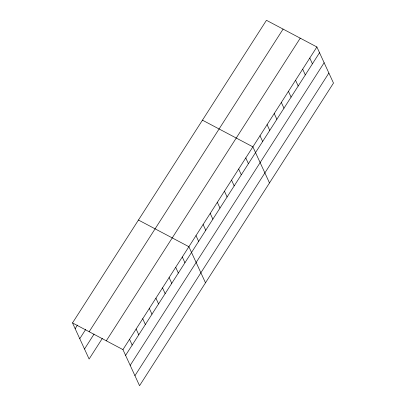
<?xml version="1.0" encoding="UTF-8"?>
<svg xmlns="http://www.w3.org/2000/svg" width="406" height="406" viewBox="0 0 406 406"><rect width="100%" height="100%" fill="white"/><g stroke="black" fill="none" stroke-linecap="round" stroke-linejoin="round"><path stroke-width="0.61" d="M72.512 322.932L266.453 20.3L316.888 46.974L333.488 83.068L139.547 385.7L122.942 349.607L72.512 322.932L89.112 359.026L102.302 338.447M75.156 328.682L77.465 325.084M79.764 338.695L85.696 329.439M89.153 331.732L283.099 29.1M84.509 349.013L94.07 334.092M106.301 340.801L300.242 38.169M122.942 349.607L316.888 46.974M125.591 355.357L319.532 52.724M130.194 365.37L324.135 62.737M134.939 375.687L328.88 73.055M202.452 120.171L252.887 146.84L269.488 182.939M138.451 220.037L188.886 246.711L205.487 282.804M309.773 58.068L312.422 63.823M302.663 69.167L305.312 74.917M295.553 80.261L298.197 86.016M288.443 91.36L291.087 97.11M281.333 102.454L283.977 108.209M274.217 113.553L276.867 119.303M267.107 124.647L269.751 130.402M259.997 135.746L262.641 141.496M245.772 157.939L248.421 163.689M238.662 169.033L241.306 174.788M231.552 180.132L234.196 185.882M224.442 191.226L227.086 196.981M217.327 202.325L219.976 208.075M210.217 213.419L212.866 219.174M203.107 224.518L205.751 230.268M195.996 235.612L198.641 241.367M182.289 256.998L184.938 262.753M175.696 267.29L178.341 273.04M169.104 277.577L171.748 283.332M162.507 287.869L165.156 293.619M155.914 298.156L158.558 303.911M149.322 308.448L151.966 314.198M142.724 318.735L145.373 324.49M136.132 329.027L138.776 334.777M129.539 339.314L132.183 345.07"/></g></svg>
